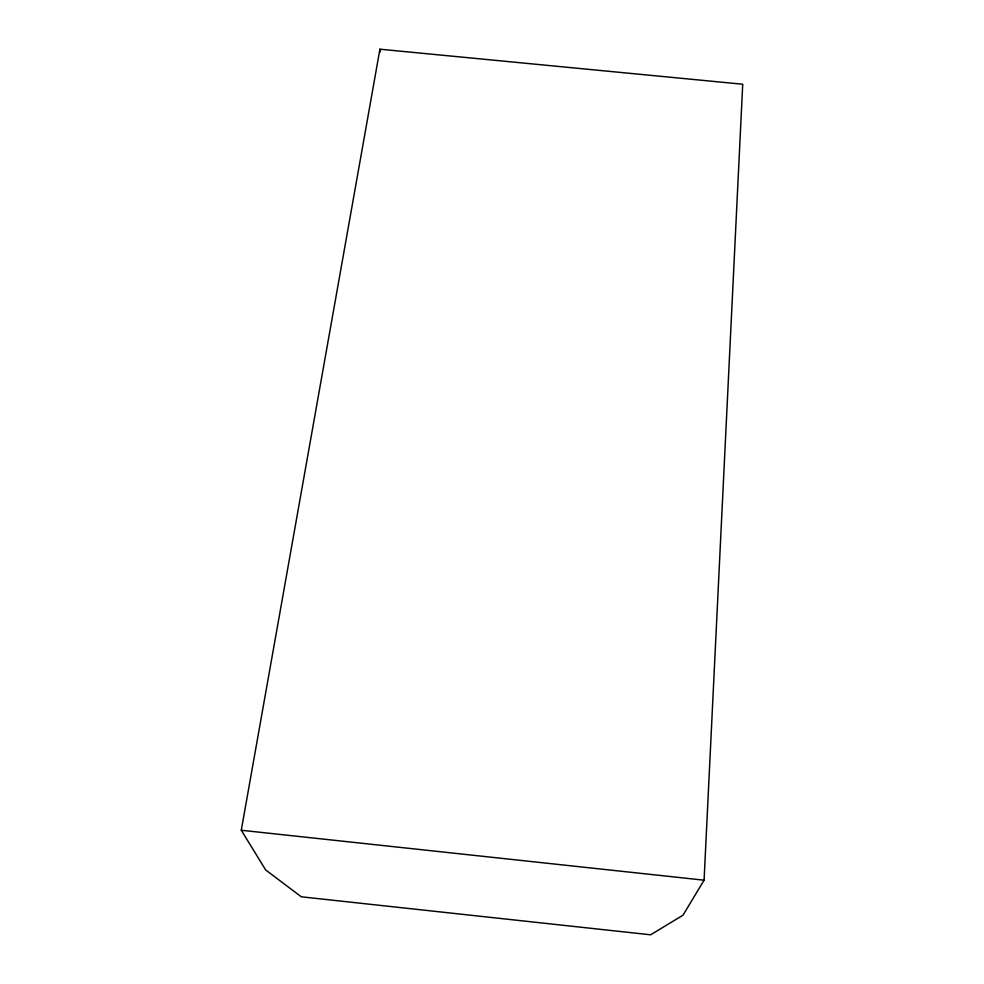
<?xml version="1.0" encoding="UTF-8"?>
<svg xmlns="http://www.w3.org/2000/svg" width="984" height="984" viewBox="0 0 984 984"><rect width="100%" height="100%" fill="white"/><g stroke="black" fill="none" stroke-linecap="round" stroke-linejoin="round"><path stroke-width="1.48" d="M704.077 880.188L742.723 84.23L379.922 49.2L241.277 830.25L265.668 869.954L301.313 896.805L650.645 934.8L682.994 915.206L704.077 880.188L241.277 830.25M379.922 49.2L379.972 52.263"/></g></svg>
